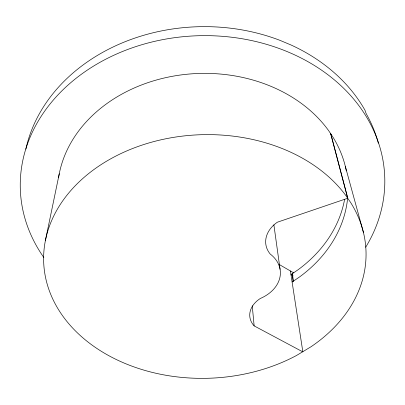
<?xml version="1.0" encoding="UTF-8"?>
<svg xmlns="http://www.w3.org/2000/svg" width="405" height="405" viewBox="0 0 405 405"><rect width="100%" height="100%" fill="white"/><g stroke="black" fill="none" stroke-linecap="round" stroke-linejoin="round"><path stroke-width="0.61" d="M45.365 240.717L59.267 173.74M293.139 275.871L290.967 274.615L298.298 269.593A143.659 116.615 -1.8 0 0 344.609 199.356M292.106 282.017L299.518 276.974A145.329 117.192 -1.8 0 0 347.637 197.994M330.698 133.741L347.718 198.258L277.339 222.218A31.499 24.011 -9.2 0 0 270.216 254.041A37.675 28.072 -4.5 0 1 260.273 298.5A29.14 20.731 -6.3 0 0 254.143 325.888L302.849 351.884L290.405 270.975M279.04 264.384L293.65 272.854M347.718 198.258L345.708 195.331A161.256 121.829 -1.8 0 0 121.905 153.105A161.256 121.829 -1.8 0 0 69.331 324.344A161.256 121.829 -1.8 0 0 296.541 355.468L311.06 346.72A161.256 121.829 -1.8 0 0 350.619 202.485L347.844 198.445L330.814 133.918M345.374 166.566L363.472 232.617M292.324 273.745L293.478 281.146M291.944 274.008L293.093 281.409M273.881 224.851L280.073 269.284M252.249 305.805L254.143 325.888M58.603 177.481A145.329 117.192 -1.8 0 1 174.292 75.958A145.329 117.192 -1.8 0 1 328.855 130.957L333.361 137.771A145.329 117.192 -1.8 0 1 346.315 170.88M25.869 149.136A179.172 146.397 -1.8 0 1 279.951 40.343L291.185 45.061A179.172 146.397 -1.8 0 1 364.991 110.236L366.095 113.491A180.205 146.777 -1.8 0 1 378.321 143.137M43.826 257.504A182.311 147.526 -1.8 0 1 197.777 35.751A182.311 147.526 -1.8 0 1 365.695 247.217"/></g></svg>
